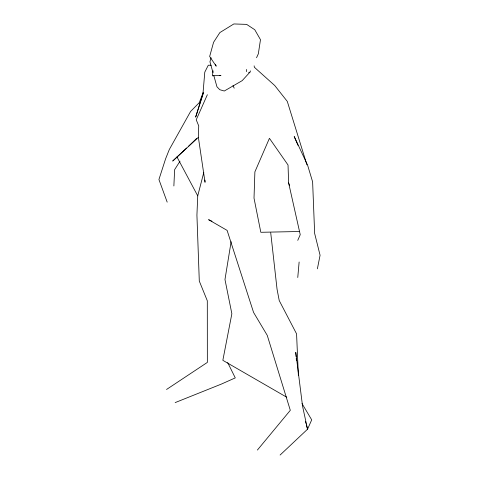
<?xml version="1.0" encoding="UTF-8"?>
<svg xmlns="http://www.w3.org/2000/svg" width="479" height="479" viewBox="0 0 479 479"><rect width="100%" height="100%" fill="white"/><g stroke="black" fill="none" stroke-linecap="round" stroke-linejoin="round"><path stroke-width="0.72" d="M203.803 172.416L197.731 195.863L196.923 215.143L199.294 281.083L207.305 300.77L207.347 362.411L166.53 389.481M173.871 185.966L174.631 169.65L180.032 161.183M297.764 277.515L299.13 262.001M246.457 71.64L246.685 69.461M213.095 70.832L212.371 75.808L220.963 75.377L219.544 75.377M231.123 241.667L224.974 279.514L231.86 313.745L222.843 360.328L286.795 397.253M317.385 268.827L320.074 255.241L314.649 233.441L312.619 181.858L307.596 165.141L294.202 136.521L298.004 145.353M211.089 57.755L209.952 61.797L212.951 72.509M203.347 93.231L195.642 117.115L202.982 93.573L204.79 72.125L208.293 65.216L211.209 65.258M203.222 92.345L199.306 102.614L190.618 111.421L169.309 149.526L165.632 158.723L158.926 179.517L167.183 202.126M297.752 240.362L300.237 234.68L288.627 182.924L288.029 164.998L269.432 138.305L254.888 171.871L254.014 198.138L260.821 232.291L299.255 231.513M207.359 94.716L196.228 119.78L198.725 125.893L198.348 137.192L205.03 182.277L204.94 180.032M213.748 75.359L216.951 86.783L219.753 89.699L224.28 91.016L242.17 80.652L249.924 72.197L250.523 70.88M256.534 57.749L258.337 53.81L260.48 39.679L254.756 29.716L246.631 24.381L233.854 23.95L219.855 32.578L213.58 42.278L209.652 56.492L216.197 66.174L215.346 64.216M257.391 450.062L290.31 410.305L267.252 335.378L253.565 312.416L227.106 230.381L208.593 219.687L211.969 221.226M196.641 138.437L188.744 146.035M186.6 148.017L172.709 161.052L198.348 137.359M280.095 455.05L307.548 429.208L311.703 419.849L302.015 403.581M248.583 72.772L249.924 72.197M175.164 402.594L221.268 384.128L235.273 377.895L227.681 362.555M176.955 156.926L197.731 195.863M232.98 85.633L234.201 88.16M288.627 182.924L289.627 185.732M306.925 164.854L287.298 101.422L274.73 85.513L254.385 67.282L254.127 65.833M305.416 421.352L305.997 423.496M306.38 424.921L307.548 429.208L302.578 406.312L295.771 352.322L296.118 356.789M270.713 232.71L277.06 289.274L279.227 300.561L296.573 333.863L298.375 375.44M296.238 358.274L296.405 360.507"/></g></svg>
